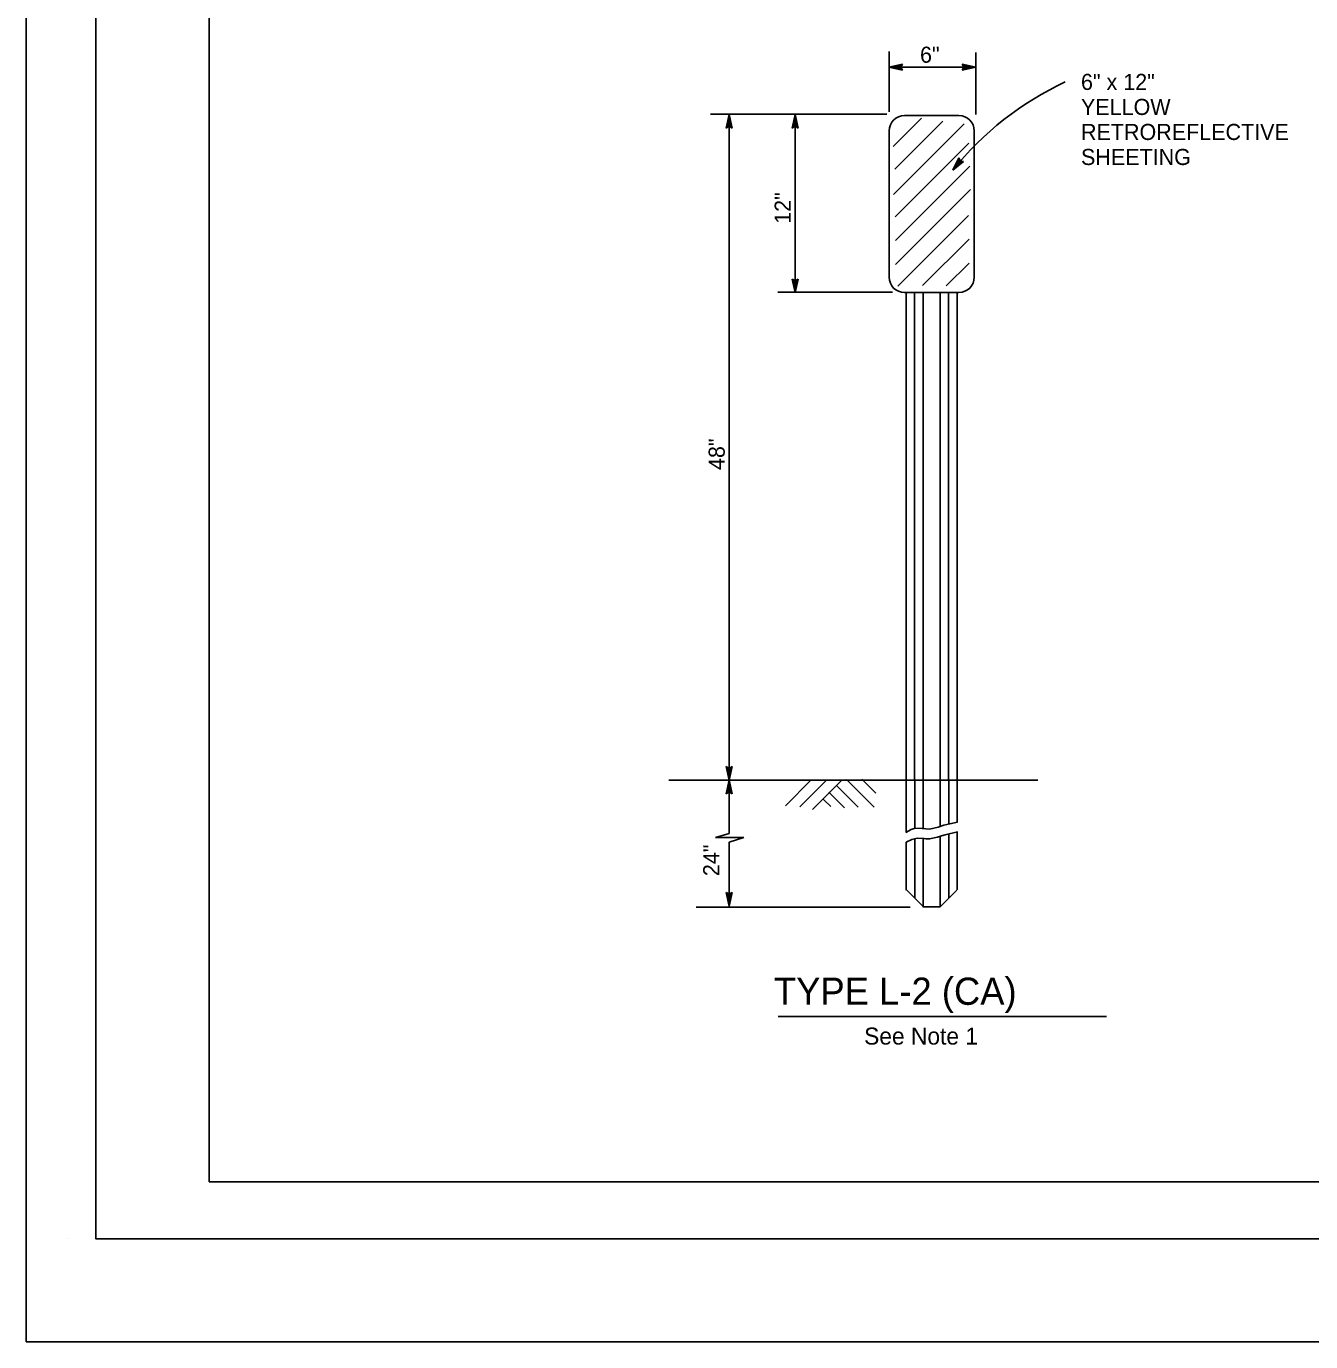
# Model space of a CAD drawing. Extents: x -894 to 866, y -476 to 714.
# Drawn here: x -894 to -328, y -476 to 103 of the extents above; entities that cross this region are included whole.
import ezdxf

# ---------------------------------------------------------------- set-up
doc = ezdxf.new("R2010")
doc.units = 0
for name, color, linetype in [('10 Sheet Format', 7, 'Continuous'), ('56 Stage 3 Anno', 7, 'Continuous'), ('57 Undefined', 7, 'Continuous'), ('59 Sndwall Anno', 7, 'Continuous'), ('60 Nongeo Data', 7, 'Continuous')]:
    doc.layers.add(name, color=color, linetype=linetype)

msp = doc.modelspace()

# ---------------------------------------------------------------- linework, layer by layer
at = {"layer": '10 Sheet Format'}
for p, q in [((-813.45, 643.96), (-813.45, -406.04)), ((-813.45, -406.04), (-438.24, -406.04)), ((-438.75, -406.04), (199.07, -406.04)), ((-875.42, -431.05), (-875.42, -431.05))]:
    msp.add_line(p, q, dxfattribs=at)
for points in [[(-894.04, 713.56), (865.96, 713.56), (865.96, -476.44), (-894.04, -476.44)], [(-863.43, 668.96), (836.57, 668.96), (836.57, -431.04), (-863.43, -431.04)], [(-863.43, 668.96), (836.57, 668.96), (836.57, -431.04), (-863.43, -431.04)]]:
    msp.add_lwpolyline(points, close=True, dxfattribs=at)
at = {"layer": '56 Stage 3 Anno'}
for p, q in [((-513.65, 65.53), (-513.65, 92.14)), ((-475.46, 85.07), (-475.46, 91.73)), ((-475.46, 64.37), (-475.46, 91.46)), ((-513.8, 85.24), (-507.8, 86.57)), ((-513.8, 85.24), (-475.55, 85.24)), ((-507.8, 83.9), (-513.8, 85.24)), ((-513.8, 85.24), (-513.8, 85.24)), ((-508.02, 84.25), (-512.42, 85.23)), ((-512.41, 85.24), (-508.04, 86.21)), ((-511.04, 85.23), (-508.22, 85.86)), ((-508.25, 84.61), (-511.04, 85.23)), ((-509.66, 85.23), (-508.45, 85.5)), ((-508.43, 84.96), (-509.66, 85.23)), ((-507.8, 86.57), (-508.6, 85.24)), ((-508.6, 85.24), (-507.8, 83.9)), ((-507.8, 86.57), (-507.8, 86.57)), ((-507.8, 83.9), (-507.8, 83.9)), ((-480.75, 85.24), (-481.55, 86.58)), ((-481.55, 86.58), (-481.55, 86.58)), ((-481.55, 86.58), (-475.55, 85.24)), ((-475.55, 85.24), (-481.55, 83.91)), ((-481.55, 83.91), (-480.75, 85.24)), ((-481.55, 83.91), (-481.55, 83.91)), ((-481.33, 86.22), (-476.93, 85.24)), ((-476.94, 85.23), (-481.31, 84.26)), ((-478.31, 85.24), (-481.13, 84.61)), ((-481.1, 85.86), (-478.31, 85.24)), ((-480.92, 85.51), (-479.69, 85.24)), ((-479.69, 85.24), (-480.9, 84.97)), ((-475.55, 85.24), (-475.55, 85.24)), ((-592.5, 64.58), (-514.68, 64.58)), ((-585.56, 58.42), (-584.22, 64.42)), ((-584.22, -228.97), (-584.22, 64.42)), ((-584.22, 64.42), (-584.22, 64.42)), ((-584.22, 64.42), (-582.89, 58.42)), ((-556.49, 58.42), (-555.15, 64.42)), ((-555.15, -14.11), (-555.15, 64.42)), ((-555.15, 64.42), (-555.15, 64.42)), ((-555.15, 64.42), (-553.82, 58.42)), ((-584.22, 59.22), (-585.56, 58.42)), ((-585.56, 58.42), (-585.56, 58.42)), ((-585.21, 58.63), (-584.22, 63.04)), ((-584.85, 58.87), (-584.22, 61.65)), ((-584.5, 59.04), (-584.23, 60.27)), ((-584.23, 60.27), (-583.96, 59.06)), ((-584.22, 63.03), (-583.25, 58.65)), ((-584.22, 61.65), (-583.6, 58.83)), ((-582.89, 58.42), (-584.22, 59.22)), ((-582.89, 58.42), (-582.89, 58.42)), ((-555.15, 59.22), (-556.49, 58.42)), ((-556.49, 58.42), (-556.49, 58.42)), ((-556.13, 58.63), (-555.15, 63.04)), ((-555.77, 58.87), (-555.15, 61.65)), ((-555.42, 59.04), (-555.15, 60.27)), ((-555.15, 61.65), (-554.52, 58.83)), ((-555.15, 60.27), (-554.88, 59.06)), ((-553.82, 58.42), (-555.15, 59.22)), ((-555.14, 63.03), (-554.18, 58.65)), ((-553.82, 58.42), (-553.82, 58.42)), ((-485.7, 39.85), (-482.98, 45.36)), ((-480.9, 43.69), (-485.7, 39.85)), ((-481.31, 43.74), (-484.84, 40.93)), ((-484.83, 40.94), (-482.84, 44.95)), ((-483.97, 42), (-482.69, 44.6)), ((-481.74, 43.78), (-483.97, 42)), ((-483.1, 43.08), (-482.55, 44.19)), ((-482.12, 43.87), (-483.1, 43.08)), ((-482.98, 45.36), (-482.98, 45.36)), ((-482.98, 45.36), (-482.44, 43.9)), ((-482.44, 43.9), (-480.9, 43.69)), ((-480.9, 43.69), (-480.9, 43.69)), ((-485.7, 39.85), (-485.7, 39.85)), ((-555.15, -14.11), (-556.48, -8.11)), ((-556.48, -8.11), (-556.48, -8.11)), ((-556.48, -8.11), (-555.15, -8.91)), ((-555.15, -12.72), (-556.12, -8.34)), ((-555.14, -11.34), (-555.77, -8.52)), ((-555.14, -9.96), (-555.41, -8.75)), ((-555.15, -8.91), (-553.81, -8.11)), ((-553.81, -8.11), (-555.15, -14.11)), ((-554.16, -8.32), (-555.15, -12.73)), ((-554.52, -8.56), (-555.14, -11.34)), ((-554.87, -8.73), (-555.14, -9.96)), ((-553.81, -8.11), (-553.81, -8.11)), ((-562.8, -13.9), (-512.28, -13.9)), ((-555.15, -14.11), (-555.15, -14.11)), ((-584.22, -228.97), (-585.55, -222.97)), ((-585.55, -222.97), (-585.55, -222.97)), ((-585.55, -222.97), (-584.22, -223.77)), ((-584.23, -227.58), (-585.19, -223.2)), ((-584.22, -226.21), (-584.85, -223.38)), ((-584.22, -224.83), (-584.49, -223.62)), ((-584.22, -223.77), (-582.88, -222.97)), ((-582.88, -222.97), (-584.22, -228.97)), ((-583.24, -223.19), (-584.22, -227.59)), ((-583.6, -223.42), (-584.22, -226.21)), ((-583.94, -223.6), (-584.22, -224.83)), ((-582.88, -222.97), (-582.88, -222.97)), ((-585.56, -234.97), (-584.22, -228.97)), ((-585.21, -234.75), (-584.22, -230.35)), ((-584.85, -234.52), (-584.22, -231.73)), ((-584.22, -228.97), (-584.22, -228.97)), ((-584.22, -228.97), (-582.89, -234.97)), ((-584.22, -228.97), (-584.22, -252.45)), ((-584.22, -228.97), (-584.22, -228.97)), ((-584.22, -230.36), (-583.25, -234.73)), ((-584.22, -231.73), (-583.6, -234.56)), ((-584.22, -234.17), (-585.56, -234.97)), ((-585.56, -234.97), (-585.56, -234.97)), ((-584.5, -234.34), (-584.23, -233.11)), ((-584.23, -233.11), (-583.96, -234.32)), ((-582.89, -234.97), (-584.22, -234.17)), ((-582.89, -234.97), (-582.89, -234.97)), ((-590.18, -254.18), (-584.22, -252.45)), ((-577.82, -254.18), (-590.18, -254.18)), ((-577.82, -254.18), (-584.22, -256.25)), ((-584.22, -256.25), (-584.22, -284.48)), ((-584.22, -284.48), (-585.55, -278.48)), ((-585.55, -278.48), (-585.55, -278.48)), ((-585.55, -278.48), (-584.22, -279.28)), ((-584.23, -283.09), (-585.19, -278.71)), ((-584.22, -281.71), (-584.85, -278.89)), ((-584.22, -280.33), (-584.49, -279.12)), ((-584.22, -279.28), (-582.88, -278.48)), ((-582.88, -278.48), (-584.22, -284.48)), ((-583.24, -278.69), (-584.22, -283.1)), ((-583.6, -278.93), (-584.22, -281.71)), ((-583.94, -279.1), (-584.22, -280.33)), ((-582.88, -278.48), (-582.88, -278.48)), ((-598.75, -284.93), (-504.45, -284.93)), ((-584.22, -284.48), (-584.22, -284.48))]:
    msp.add_line(p, q, dxfattribs=at)
msp.add_arc((-377.11, -47.63), 139.45, 115.00929, 141.14577, dxfattribs=at)
at = {"layer": '57 Undefined'}
msp.add_line((-562.59, -333.16), (-417.94, -333.16), dxfattribs=at)
at = {"layer": '59 Sndwall Anno'}
for p, q in [((-511.97, 50.25), (-499.41, 62.81)), ((-511.84, 29.17), (-480.69, 60.32)), ((-511.25, 40.36), (-490.11, 61.51)), ((-511.12, 19.28), (-478.57, 51.83)), ((-510.96, 8.83), (-478.2, 41.6)), ((-510.9, -1.71), (-477.78, 31.41)), ((-509.9, -11.32), (-478.75, 19.83)), ((-498.98, -11.01), (-478.5, 9.48)), ((-488.54, -11.17), (-478.43, -1.06)), ((-559.46, -240.23), (-548.02, -228.8)), ((-553.11, -240.76), (-541.68, -229.33)), ((-547.51, -241.86), (-534.77, -229.12)), ((-527.37, -240.88), (-536.79, -231.45)), ((-520.26, -240.93), (-532.5, -228.7)), ((-519.57, -234.76), (-525.74, -228.58)), ((-539.48, -240.64), (-542.59, -237.54)), ((-533.43, -241.11), (-540.3, -234.24))]:
    msp.add_line(p, q, dxfattribs=at)
at = {"layer": '60 Nongeo Data'}
for p, q in [((-482.95, 63.94), (-506.95, 63.94)), ((-513.7, 57.19), (-513.7, -7.31)), ((-476.2, -7.31), (-476.2, 57.19)), ((-506.95, -14.06), (-482.95, -14.06)), ((-506.27, -14.14), (-506.27, -229.21)), ((-502.52, -13.81), (-502.52, -228.7)), ((-498.77, -14.03), (-498.77, -229.21)), ((-491.27, -228.7), (-491.27, -14.03)), ((-487.52, -228.7), (-487.52, -14.25)), ((-483.77, -228.7), (-483.77, -14.14)), ((-610.78, -228.97), (-448.15, -228.97)), ((-506.16, -228.99), (-506.16, -251.99)), ((-502.41, -228.99), (-502.41, -250.25)), ((-498.66, -228.99), (-498.66, -250.39)), ((-491.16, -229.01), (-491.16, -249.33)), ((-487.41, -229.01), (-487.41, -248.24)), ((-483.66, -229.01), (-483.66, -247.52)), ((-502.41, -254.84), (-502.41, -281.02)), ((-498.66, -254.64), (-498.66, -284.76)), ((-491.16, -253.65), (-491.16, -284.86)), ((-487.41, -252.59), (-487.41, -281.02)), ((-483.66, -251.75), (-483.66, -277.27)), ((-506.16, -256.24), (-506.16, -277.46)), ((-498.73, -284.67), (-506.27, -277.12)), ((-491.43, -284.96), (-483.88, -277.42)), ((-498.83, -284.76), (-491.23, -284.76))]:
    msp.add_line(p, q, dxfattribs=at)
for points in [[(-506.32, -252.01), (-504.05, -250.73), (-502.18, -250.14), (-499.22, -250.34), (-495.97, -250.63), (-492.12, -249.65), (-489.55, -248.86), (-486.99, -248.17), (-483.54, -247.48)], [(-506.22, -256.35), (-503.66, -255.07), (-501.29, -254.58), (-498.23, -254.68), (-497.44, -254.87), (-495.87, -254.87), (-492.41, -254.09), (-490.64, -253.49), (-489.06, -253), (-483.54, -251.72)]]:
    msp.add_lwpolyline(points, dxfattribs=at)
for centre, start, end in [((-506.95, 57.19), 90, 180), ((-482.95, 57.19), 0, 90), ((-506.95, -7.31), 180, 270), ((-482.95, -7.31), 270, 0)]:
    msp.add_arc(centre, 6.75, start, end, dxfattribs=at)

# ---------------------------------------------------------------- texts
at = {"layer": '57 Undefined'}
for s, height, p in [('6"', 7.087, (-500.1, 87.2)), ('6" x 12"', 7.087, (-429.15, 75.21)), ('YELLOW', 7.087, (-429.15, 64.18)), ('RETROREFLECTIVE', 7.0866, (-429.15, 53.16)), ('SHEETING', 7.087, (-429.15, 42.13)), ('TYPE L-2 (CA)', 12, (-564.51, -327.98)), ('See Note 1', 7.5, (-524.73, -345.5))]:
    msp.add_text(s, height=height, dxfattribs=at).set_placement(p)
for s, p in [('12"', (-557.11, 16.22)), ('48"', (-586.19, -92.29)), ('24"', (-588.59, -271.25))]:
    msp.add_text(s, height=7.087, rotation=90, dxfattribs=at).set_placement(p)

doc.saveas('drawing.dxf')
